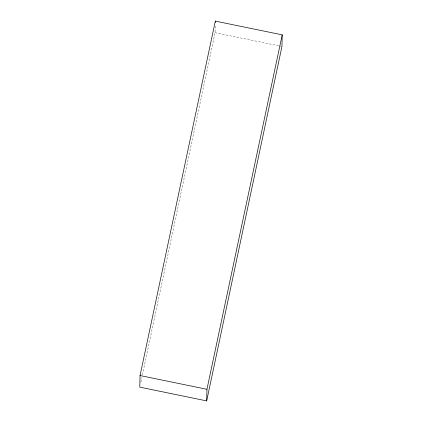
<?xml version="1.0" encoding="UTF-8"?>
<svg xmlns="http://www.w3.org/2000/svg" width="422" height="422" viewBox="0 0 422 422"><rect width="100%" height="100%" fill="white"/><g stroke="black" fill="none" stroke-linecap="round" stroke-linejoin="round"><path stroke-width="0.32" stroke-dasharray="2.11 1.58" d="M142.388 374.905L215.051 32.705L215.231 24.967M140.885 381.994L141.839 377.484M215.051 32.705L278.731 45.798M279.375 45.929L281.305 46.325"/><path stroke-width="0.63" d="M140.051 375.543L139.787 387.148L206.685 400.9L281.949 46.457L282.212 34.852L215.315 21.1L140.051 375.543L206.949 389.295L206.685 400.9M215.289 22.387L215.315 21.1M206.949 389.295L282.212 34.852"/></g></svg>
